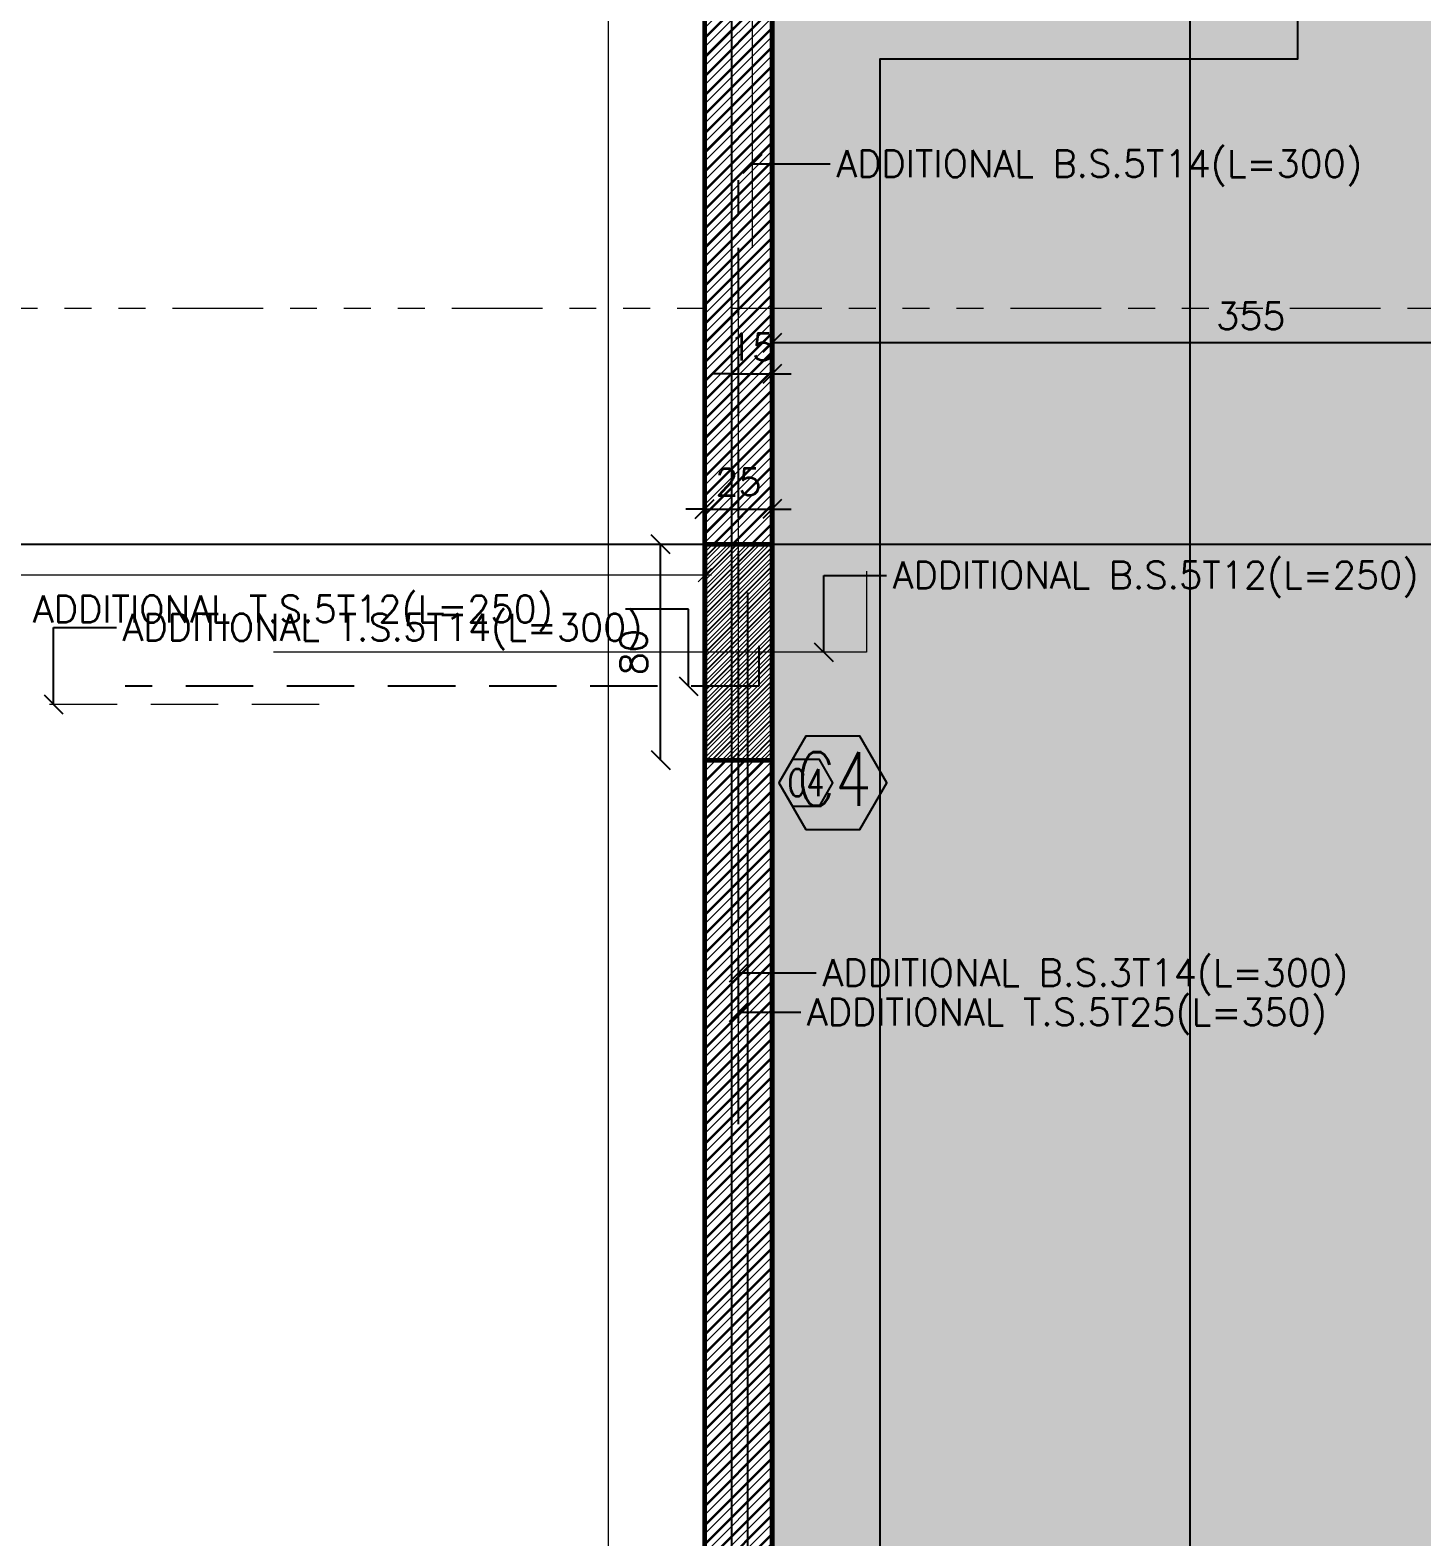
# Model space of a CAD drawing. Header units: inches. Extents: x -48 to 777, y -156 to 510.
# Drawn here: x 602.82 to 607.99, y 137.18 to 142.76 of the extents above; entities that cross this region are included whole.
import ezdxf
from ezdxf.enums import TextEntityAlignment as Align

# ---------------------------------------------------------------- set-up
doc = ezdxf.new("R2010")
doc.units = ezdxf.units.IN
doc.header["$MEASUREMENT"] = 0
doc.set_wipeout_variables(frame=1)
for name, pattern in [('ACAD_ISO06W100', [36, 24, -3, 0, -3, 0, -3, 0, -3]), ('ACAD_ISO10W100', [18, 12, -3, 0, -3]), ('HIDDEN', [0.375, 0.25, -0.125])]:
    doc.linetypes.add(name, pattern=pattern)
doc.layers.get('Defpoints').update_dxf_attribs({"lineweight": 5})
for name, color, linetype, lineweight in [('A-AXIS', 253, 'ACAD_ISO10W100', 5), ('A-AXIS ST', 251, 'ACAD_ISO10W100', 5), ('A-DIM', 9, 'Continuous', 5), ('A-HIDDEN', 254, 'HIDDEN', 5), ('A-LEVELS', 139, 'Continuous', 20), ('A-LIMIT LOT', 235, 'ACAD_ISO10W100', 20), ('A-PILLARS', 1, 'Continuous', 60), ('A-TEXT', 50, 'Continuous', 15), ('H-PILLARS', 61, 'Continuous', 5), ('str-col-dimension', 6, 'Continuous', 50), ('str-raft-bottom', 1, 'Continuous', 5), ('str-raft-top', 1, 'Continuous', 5)]:
    doc.layers.add(name, color=color, linetype=linetype, lineweight=lineweight)
doc.layers.add('HH-DARK GREY', color=7, linetype='Continuous', lineweight=5, true_color=0x404040)
for name, color, linetype in [('pts pc', 7, 'Continuous'), ('Str-Axes', 8, 'Continuous'), ('str-basement2', 5, 'Continuous'), ('str-col-hatch', 8, 'Continuous'), ('str-COL-TAG-100', 1, 'Continuous'), ('str-COL-TAG-50', 7, 'Continuous'), ('str-columns', 3, 'Continuous'), ('str-raft', 5, 'Continuous'), ('str-slab-bottom-reinf.', 1, 'Continuous'), ('str-slab-top', 1, 'Continuous'), ('str-sunken-slabs', 5, 'Continuous'), ('str-walls', 5, 'Continuous')]:
    doc.layers.add(name, color=color, linetype=linetype)
doc.styles.add('2mm', font='simplex.shx', dxfattribs={"height": 0.5})
doc.styles.add('ROMAN', font='ROMANS.SHX')
doc.styles.add('ROMAND', font='verdana.ttf')
doc.styles.add('ROMANS', font='romans__.ttf', dxfattribs={"height": 0.14})
doc.dimstyles.new('M-1.50', dxfattribs={"dimtxt": 0.1, "dimasz": 0.05, "dimexe": 0.025, "dimexo": 0.025, "dimgap": 0.05, "dimtad": 1, "dimlfac": 100, "dimrnd": 0.5, "dimzin": 9, "dimdsep": 46, "dimtxsty": 'ROMAND', "dimblk": 'OBLIQUE', "dimcen": 1, "dimdle": 0.025, "dimclrd": 256, "dimclre": 256, "dimclrt": 2, "dimadec": 0, "dimazin": 0, "dimtfac": 0.666667, "dimtmove": 2, "dimatfit": 3, "dimfxl": 0.04, "dimtolj": 1, "dimtzin": 5, "dimlwd": -1, "dimlwe": -1, "dimarcsym": 0})
doc.dimstyles.new('structure', dxfattribs={"dimtxt": 0.1, "dimasz": 0.07, "dimexe": 0.18, "dimexo": 1, "dimgap": 0.05, "dimtad": 1, "dimdec": 1, "dimlfac": 100, "dimrnd": 0.5, "dimdsep": 46, "dimtxsty": 'ROMAN', "dimblk1": 'OBLIQUE', "dimblk2": 'OBLIQUE', "dimsah": 1, "dimcen": 0.009, "dimse1": 1, "dimse2": 1, "dimclrd": 4, "dimclre": 9, "dimclrt": 1, "dimadec": 0, "dimazin": 0, "dimtfac": 0.066667, "dimtdec": 1, "dimtix": 1, "dimtmove": 2, "dimatfit": 3, "dimldrblk": 'OBLIQUE', "dimfxl": 0.18, "dimtolj": 1, "dimarcsym": 0})
pattern_1 = [(45, (4e-09, -99), (-0.035355339, 0.035355339), [])]

# ---------------------------------------------------------------- blocks, each defined once
blk = doc.blocks.new('LOT 688  TOPOGRAPHIC PLAN')
at = {"layer": 'A-LEVELS', "color": 209, "linetype": 'Continuous'}
blk.add_lwpolyline([(-315978.00356, -27919.94197), (-315977.85152, -27919.7215), (-315977.72437, -27919.39578), (-315977.6076, -27919.00654), (-315977.34738, -27918.20383), (-315977.18257, -27917.85413), (-315976.99399, -27917.54637), (-315976.7839, -27917.27916), (-315976.55457, -27917.05109), (-315976.30825, -27916.86078), (-315976.0472, -27916.70681), (-315975.48998, -27916.50232), (-315974.90097, -27916.42644), (-315974.29678, -27916.46462), (-315973.68554, -27916.58356), (-315973.07251, -27916.74337), (-315972.46289, -27916.9042), (-315971.86191, -27917.02617), (-315971.27481, -27917.0694)], dxfattribs=at)
at = {"layer": 'pts pc', "linetype": 'Continuous'}
for points in [[(-315973.94379, -27917.85743), (-315974.65457, -27918.56063)], [(-315973.94758, -27918.56442), (-315974.65078, -27917.85364)]]:
    blk.add_lwpolyline(points, dxfattribs=at)
at = {"layer": 'pts pc', "color": 1, "char_height": 0.5, "width": 2.9761905, "attachment_point": 1, "rotation": 359.69285, "style": '2mm'}
for s, insert in [('\\Fsimplex.shx;\\W1.0000000000;\\T1.0000000000;\\o\\l94.661', (-315973.79784, -27917.96171)), ('\\Fsimplex.shx;\\W1.0000000000;\\T1.0000000000;\\o\\l95.165', (-315978.42215, -27918.19392))]:
    blk.add_mtext(s, dxfattribs=dict(at, insert=insert))
at = {"linetype": 'Continuous'}
blk.add_wipeout([(-315996.80172, -27893.57917), (-315969.32038, -27896.23659), (-315969.32038, -27930.53073), (-315964.08799, -27936.87852), (-315964.6636, -27941.43051), (-315970.22923, -27937.16678), (-315985.1164, -27950.2257)], dxfattribs=at).dxf.layer = 'A-LIMIT LOT'
at = {"layer": 'A-HIDDEN', "linetype": 'ACAD_ISO10W100', "ltscale": 0.05}
blk.add_lwpolyline([(-315992.30527, -27900.52725), (-315983.21966, -27944.57125), (-315970.69258, -27933.58259), (-315972.32038, -27931.60779), (-315972.32038, -27902.3323)], close=True, dxfattribs=at)
blk = doc.blocks.new('_Oblique')
at = {"color": 0, "linetype": 'ByBlock', "lineweight": -2}
blk.add_line((-0.5, -0.5), (0.5, 0.5), dxfattribs=at)
blk = doc.blocks.new('*D1124')
at = {"layer": 'A-DIM', "transparency": 16777216}
for p, q in [((605.3018, 143.8569), (604.9435, 143.8569)), ((604.9685, 143.8819), (604.9685, 129.8319)), ((605.3018, 129.8569), (604.9435, 129.8569))]:
    blk.add_line(p, q, dxfattribs=at)
at = {"layer": 'Defpoints', "color": 0, "transparency": 16777216}
for p in [(605.3268, 143.8569), (604.9685, 129.8569), (605.3268, 129.8569)]:
    blk.add_point(p, dxfattribs=at)
at = {"layer": 'A-DIM', "transparency": 16777216, "xscale": 0.05, "yscale": 0.05, "zscale": 0.05}
for p, rotation in [((604.9685, 143.8569), 90), ((604.9685, 129.8569), 270)]:
    blk.add_blockref('_Oblique', p, dxfattribs=dict(at, rotation=rotation))
at = {"layer": 'A-DIM', "color": 2, "transparency": 16777216, "insert": (604.8665, 136.8569), "char_height": 0.1, "attachment_point": 5, "rotation": 90, "style": 'ROMAND'}
blk.add_mtext('\\A1;1400', dxfattribs=at)
blk = doc.blocks.new('*D1151')
at = {"layer": 'A-DIM', "transparency": 16777216}
for p, q in [((593.0268, 140.6295), (593.0268, 140.7675)), ((605.3268, 140.6295), (605.3268, 140.7675)), ((605.3518, 140.7425), (593.0018, 140.7425))]:
    blk.add_line(p, q, dxfattribs=at)
at = {"layer": 'Defpoints', "color": 0, "transparency": 16777216}
for p in [(593.0268, 140.7425), (593.0268, 140.6045), (605.3268, 140.6045)]:
    blk.add_point(p, dxfattribs=at)
at = {"layer": 'A-DIM', "transparency": 16777216, "xscale": 0.05, "yscale": 0.05, "zscale": 0.05, "rotation": 180}
blk.add_blockref('_Oblique', (593.0268, 140.7425), dxfattribs=at)
at = {"layer": 'A-DIM', "transparency": 16777216, "xscale": 0.05, "yscale": 0.05, "zscale": 0.05}
blk.add_blockref('_Oblique', (605.3268, 140.7425), dxfattribs=at)
at = {"layer": 'A-DIM', "color": 2, "transparency": 16777216, "insert": (599.1768, 140.8446), "char_height": 0.1, "attachment_point": 5, "style": 'ROMAND'}
blk.add_mtext('\\A1;1230', dxfattribs=at)
blk = doc.blocks.new('AXIS')
at = {"layer": 'A-AXIS ST', "ltscale": 0.1}
for p, q in [((649.91853, 296.91777), (649.91853, 336.01919)), ((651.61853, 296.91777), (651.61853, 336.01919)), ((657.61853, 316.06777), (627.81853, 316.06777))]:
    blk.add_line(p, q, dxfattribs=at)
blk = doc.blocks.new('tags')
at = {"layer": 'str-COL-TAG-100', "color": 2}
blk.add_lwpolyline([(0.125, -0.2616), (0.325, -0.2616), (0.425, -0.0884), (0.325, 0.0848), (0.125, 0.0848), (0.025, -0.0884)], close=True, dxfattribs=at)
at = {"layer": 'str-COL-TAG-50', "color": 2}
blk.add_lwpolyline([(0.075, -0.175), (0.175, -0.175), (0.225, -0.0884), (0.175, -0.0018), (0.075, -0.0018), (0.025, -0.0884)], close=True, dxfattribs=at)
at = {"layer": 'str-COL-TAG-100', "color": 1, "style": 'ROMANS', "width": 0.699426}
blk.add_attdef('NUMBER', text='', height=0.2, dxfattribs=at).set_placement((0.0918, -0.1741), (0.3679, -0.1741), align=Align.FIT)
at = {"layer": 'str-COL-TAG-50', "color": 1, "style": 'ROMANS', "width": 0.697102}
blk.add_attdef('NUMBER', text='', height=0.1, dxfattribs=at).set_placement((0.0562, -0.1375), (0.1938, -0.1375), align=Align.FIT)
blk = doc.blocks.new('*D1894')
at = {"layer": 'Defpoints', "color": 0, "transparency": 16777216}
for p in [(605.1631, 140.8569), (605.3268, 140.8569), (605.3268, 140.0569)]:
    blk.add_point(p, dxfattribs=at)
at = {"layer": 'str-col-dimension', "color": 4, "lineweight": -2, "transparency": 16777216}
blk.add_line((605.1631, 140.0569), (605.1631, 140.8569), dxfattribs=at)
at = {"layer": 'str-col-dimension', "color": 4, "lineweight": -2, "transparency": 16777216, "xscale": 0.07, "yscale": 0.07, "zscale": 0.07}
for p, rotation in [((605.1631, 140.8569), 90), ((605.1631, 140.0569), 270)]:
    blk.add_blockref('_Oblique', p, dxfattribs=dict(at, rotation=rotation))
at = {"layer": 'str-col-dimension', "color": 1, "transparency": 16777216, "insert": (605.0631, 140.4569), "char_height": 0.1, "attachment_point": 5, "rotation": 90, "style": 'ROMAN'}
blk.add_mtext('\\A1;80', dxfattribs=at)
blk = doc.blocks.new('*D1895')
at = {"layer": 'Defpoints', "color": 0, "transparency": 16777216}
for p in [(605.5768, 140.9877), (605.3268, 140.8569), (605.5768, 140.8569)]:
    blk.add_point(p, dxfattribs=at)
at = {"layer": 'str-col-dimension', "color": 4, "lineweight": -2, "transparency": 16777216}
for p, q in [((605.3268, 140.9877), (605.2568, 140.9877)), ((605.3268, 140.9877), (605.5768, 140.9877)), ((605.5768, 140.9877), (605.6468, 140.9877))]:
    blk.add_line(p, q, dxfattribs=at)
at = {"layer": 'str-col-dimension', "color": 4, "lineweight": -2, "transparency": 16777216, "xscale": 0.07, "yscale": 0.07, "zscale": 0.07}
blk.add_blockref('_Oblique', (605.3268, 140.9877), dxfattribs=at)
at = {"layer": 'str-col-dimension', "color": 4, "lineweight": -2, "transparency": 16777216, "xscale": 0.07, "yscale": 0.07, "zscale": 0.07, "rotation": 180}
blk.add_blockref('_Oblique', (605.5768, 140.9877), dxfattribs=at)
at = {"layer": 'str-col-dimension', "color": 1, "transparency": 16777216, "insert": (605.4518, 141.0877), "char_height": 0.1, "attachment_point": 5, "style": 'ROMAN'}
blk.add_mtext('\\A1;25', dxfattribs=at)
blk = doc.blocks.new('*D1927')
at = {"layer": 'Defpoints', "color": 0, "transparency": 16777216}
for p in [(605.5768, 141.4887), (605.4268, 141.3579), (605.5768, 141.3579)]:
    blk.add_point(p, dxfattribs=at)
at = {"layer": 'str-col-dimension', "color": 4, "lineweight": -2, "transparency": 16777216}
for p, q in [((605.4268, 141.4887), (605.3568, 141.4887)), ((605.4268, 141.4887), (605.5768, 141.4887)), ((605.5768, 141.4887), (605.6468, 141.4887))]:
    blk.add_line(p, q, dxfattribs=at)
at = {"layer": 'str-col-dimension', "color": 4, "lineweight": -2, "transparency": 16777216, "xscale": 0.07, "yscale": 0.07, "zscale": 0.07}
blk.add_blockref('_Oblique', (605.4268, 141.4887), dxfattribs=at)
at = {"layer": 'str-col-dimension', "color": 4, "lineweight": -2, "transparency": 16777216, "xscale": 0.07, "yscale": 0.07, "zscale": 0.07, "rotation": 180}
blk.add_blockref('_Oblique', (605.5768, 141.4887), dxfattribs=at)
at = {"layer": 'str-col-dimension', "color": 1, "transparency": 16777216, "insert": (605.5018, 141.5887), "char_height": 0.1, "attachment_point": 5, "style": 'ROMAN'}
blk.add_mtext('\\A1;15', dxfattribs=at)
blk = doc.blocks.new('*D1966')
at = {"layer": 'Defpoints', "color": 0, "transparency": 16777216}
for p in [(605.5768, 141.9073), (609.1268, 141.9073), (605.5768, 141.6039)]:
    blk.add_point(p, dxfattribs=at)
at = {"layer": 'str-sunken-slabs', "color": 4, "lineweight": -2, "transparency": 16777216}
blk.add_line((609.1268, 141.6039), (605.5768, 141.6039), dxfattribs=at)
at = {"layer": 'str-sunken-slabs', "color": 4, "lineweight": -2, "transparency": 16777216, "xscale": 0.07, "yscale": 0.07, "zscale": 0.07, "rotation": 180}
blk.add_blockref('_Oblique', (605.5768, 141.6039), dxfattribs=at)
at = {"layer": 'str-sunken-slabs', "color": 4, "lineweight": -2, "transparency": 16777216, "xscale": 0.07, "yscale": 0.07, "zscale": 0.07}
blk.add_blockref('_Oblique', (609.1268, 141.6039), dxfattribs=at)
at = {"layer": 'str-sunken-slabs', "color": 1, "transparency": 16777216, "insert": (607.3518, 141.7039), "char_height": 0.1, "attachment_point": 5, "style": 'ROMAN'}
blk.add_mtext('\\A1;355', dxfattribs=at)

msp = doc.modelspace()

# ---------------------------------------------------------------- block references
at = {"layer": 'A-TEXT'}
msp.add_blockref('LOT 688  TOPOGRAPHIC PLAN', (316579.44716, 28057.10823), dxfattribs=at)

# ---------------------------------------------------------------- next in the draw order: hatches: boundary and pattern name
at = {"layer": 'H-PILLARS'}
h = msp.add_hatch(dxfattribs=at)
h.set_pattern_fill('ANSI31', color=256, scale=0.2, angle=90)
h.set_pattern_definition([(135, (-143.491753, -175.210882), (-0.0176776695, -0.0176776695), [])])
edge = h.paths.add_edge_path()
edge.add_line((600.92678, 129.60688), (600.92678, 129.15688))
edge.add_arc((604.37678, 129.15688), 3.45, 180, 270)
edge.add_line((604.37678, 125.70688), (610.77962, 125.70688))
edge.add_line((610.77962, 125.70688), (610.07678, 126.55955))
edge.add_line((610.07678, 126.55955), (610.07678, 160.87647))
edge.add_line((610.07678, 160.87647), (609.87678, 160.89581))
edge.add_line((609.87678, 160.89581), (609.87678, 126.48774))
edge.add_line((609.87678, 126.48774), (610.35557, 125.90688))
edge.add_line((610.35557, 125.90688), (604.37678, 125.90688))
edge.add_arc((604.37678, 129.15688), 3.25, 180, 270, ccw=False)
edge.add_line((601.12678, 129.15688), (601.12678, 129.60688))
edge.add_line((601.12678, 129.60688), (600.92678, 129.60688))
h = msp.add_hatch(dxfattribs=at)
h.set_pattern_fill('ANSI31', color=256, scale=0.2)
h.paths.add_polyline_path([(589.72677, 154.80868), (589.72677, 155.05861), (603.56644, 155.05831), (603.57678, 154.90847), (605.42678, 154.90827), (605.42678, 147.60861), (607.12678, 147.60861), (607.12678, 143.05688), (605.57678, 143.05688), (605.57678, 129.60688), (600.92678, 129.60688), (600.92678, 129.85688), (605.32678, 129.85688), (605.32678, 143.30688), (606.87678, 143.30688), (606.87678, 147.35845), (605.17678, 147.35845), (605.17685, 154.65849), (603.32679, 154.65851), (603.32678, 154.80842)])
at = {"layer": 'H-PILLARS', "linetype": 'Continuous'}
h = msp.add_hatch(dxfattribs=at)
h.set_pattern_fill('ANSI31', color=256, scale=0.2)
h.set_pattern_definition([(45, (47.470193, -172.60263), (-0.0176776695, 0.0176776695), [])])
h.paths.add_polyline_path([(605.32678, 140.05688), (605.57678, 140.05688), (605.57678, 140.85688), (605.32678, 140.85688)])
at = {"layer": 'HH-DARK GREY'}
h = msp.add_hatch(dxfattribs=at)
h.set_pattern_fill('EARTH', color=256, scale=2)
h.set_pattern_definition([(0, (-242.49175, -174.7109), (0.5, 0.5), [0.5, -0.5]), (0, (-242.49175, -174.5234), (0.5, 0.5), [0.5, -0.5]), (0, (-242.49175, -174.3359), (0.5, 0.5), [0.5, -0.5]), (90, (-242.42925, -174.2734), (-0.5, 0.5), [0.5, -0.5]), (90, (-242.24175, -174.2734), (-0.5, 0.5), [0.5, -0.5]), (90, (-242.05425, -174.2734), (-0.5, 0.5), [0.5, -0.5])])
edge = h.paths.add_edge_path()
edge.add_line((589.47678, 155.05845), (589.47678, 148.30845))
edge.add_line((589.47678, 148.30845), (589.97678, 148.30845))
edge.add_line((589.97678, 148.30845), (589.97678, 143.05688))
edge.add_line((589.97678, 143.05688), (592.77678, 143.05688))
edge.add_line((592.77678, 143.05688), (592.77678, 129.60688))
edge.add_line((592.77678, 129.60688), (597.22678, 129.60688))
edge.add_line((597.22678, 129.60688), (597.22678, 125.90688))
edge.add_line((597.22678, 125.90688), (590.66159, 125.90688))
edge.add_line((590.66159, 125.90688), (582.9059, 163.50387))
edge.add_line((582.9059, 163.50387), (609.87678, 160.89581))
edge.add_line((609.87678, 160.89581), (609.87678, 126.48774))
edge.add_line((609.87678, 126.48774), (610.35557, 125.90688))
edge.add_line((610.35557, 125.90688), (604.37678, 125.90688))
edge.add_arc((604.37678, 129.15688), 3.25, 180, 270, ccw=False)
edge.add_line((601.12678, 129.15688), (601.12678, 129.60688))
edge.add_line((601.12678, 129.60688), (605.57678, 129.60688))
edge.add_line((605.57678, 129.60688), (605.57678, 143.05688))
edge.add_line((605.57678, 143.05688), (607.12678, 143.05688))
edge.add_line((607.12678, 143.05688), (607.12678, 147.60861))
edge.add_line((607.12678, 147.60861), (605.42678, 147.60861))
edge.add_line((605.42678, 147.60861), (605.4268, 154.90849))
edge.add_line((605.4268, 154.90849), (603.57164, 154.90845))
edge.add_line((603.57164, 154.90845), (603.57158, 155.05832))
edge.add_line((603.57158, 155.05832), (589.47678, 155.05853))
edge.add_line((589.47678, 155.05853), (589.47678, 154.98002))
edge.add_line((589.47678, 154.98002), (589.47678, 155.05845))
at = {"layer": 'str-col-hatch'}
h = msp.add_hatch(dxfattribs=at)
h.set_pattern_fill('ANSI31', color=256, scale=0.4)
h.set_pattern_definition([(45, (-90.80302, 89.347635), (-0.035355339, 0.035355339), [])])
h.paths.add_polyline_path([(605.32678, 140.85688), (605.32678, 140.05688), (605.57678, 140.05688), (605.57678, 140.85688)])
at = {"layer": 'str-walls'}
h = msp.add_hatch(dxfattribs=at)
h.set_pattern_fill('ANSI31', color=8, scale=0.4)
h.set_pattern_definition(pattern_1)
edge = h.paths.add_edge_path()
edge.add_line((600.92678, 129.60688), (600.92678, 129.15688))
edge.add_arc((604.37678, 129.15688), 3.45, 180, 270)
edge.add_line((604.37678, 125.70688), (610.77962, 125.70688))
edge.add_line((610.77962, 125.70688), (610.07678, 126.55955))
edge.add_line((610.07678, 126.55955), (610.07678, 160.87647))
edge.add_line((610.07678, 160.87647), (609.87678, 160.89581))
edge.add_line((609.87678, 160.89581), (609.87678, 126.48774))
edge.add_line((609.87678, 126.48774), (610.35557, 125.90688))
edge.add_line((610.35557, 125.90688), (604.37678, 125.90688))
edge.add_arc((604.37678, 129.15688), 3.25, 180, 270, ccw=False)
edge.add_line((601.12678, 129.15688), (601.12678, 129.60688))
edge.add_line((601.12678, 129.60688), (600.92678, 129.60688))
h = msp.add_hatch(dxfattribs=at)
h.set_pattern_fill('ANSI31', color=8, scale=0.4)
h.set_pattern_definition(pattern_1)
h.paths.add_polyline_path([(604.77678, 129.60688), (604.77678, 129.85688), (601.72678, 129.85688), (601.72678, 129.60688)])
h.paths.add_polyline_path([(605.57678, 134.65688), (605.32678, 134.65688), (605.32678, 129.85688), (605.57678, 129.85688)])
h.paths.add_polyline_path([(605.57678, 140.05688), (605.32678, 140.05688), (605.32678, 135.45688), (605.57678, 135.45688)])
h.paths.add_polyline_path([(605.57678, 140.85688), (605.57678, 143.05688), (605.32678, 143.05688), (605.32678, 140.85688)])
h.paths.add_polyline_path([(606.87678, 143.05688), (606.87678, 143.30688), (605.57678, 143.30688), (605.57678, 143.05688)])
h.paths.add_polyline_path([(607.12678, 146.80861), (606.87678, 146.80861), (606.87678, 143.85688), (607.12678, 143.85688)])
h.paths.add_polyline_path([(605.42678, 147.60861), (605.42678, 147.35845), (606.87678, 147.35845), (606.87678, 147.60861)])
h.paths.add_polyline_path([(605.42678, 152.40855), (605.17683, 152.40855), (605.17679, 148.55845), (605.42678, 148.55845)])
h.paths.add_polyline_path([(605.42678, 154.25831), (605.17685, 154.25831), (605.17684, 153.20855), (605.42678, 153.20855)])
h.paths.add_polyline_path([(603.32678, 155.05831), (603.32678, 154.80845), (602.52678, 154.80845), (602.52678, 155.05832), (599.57678, 155.05836), (599.57678, 154.80843), (603.32678, 154.80842), (603.32679, 154.65851), (605.17679, 154.65849), (605.17679, 154.9083), (603.57678, 154.90847), (603.56644, 155.05831)])

# ---------------------------------------------------------------- next in the draw order: linework, layer by layer
at = {"layer": 'A-AXIS', "linetype": 'ACAD_ISO06W100', "ltscale": 0.014}
msp.add_line((586.77664, 141.73298), (610.66993, 141.73298), dxfattribs=at)
at = {"layer": 'A-PILLARS'}
msp.add_lwpolyline([(609.87678, 160.89581), (609.87678, 126.48774), (610.35557, 125.90688), (604.37678, 125.90688, -0.4142136), (601.12678, 129.15688), (601.12678, 129.60688), (605.57678, 129.60688), (605.57678, 143.05688), (607.12678, 143.05688), (607.12678, 147.60861), (605.42678, 147.60861), (605.4268, 154.90849), (603.57164, 154.90845), (603.57158, 155.05832), (589.47678, 155.05853), (589.47678, 154.98002), (589.47678, 155.05845)], format="xyb", dxfattribs=at)
for points in [[(589.72677, 154.80868), (589.72677, 155.05861), (603.56644, 155.05831), (603.57678, 154.90847), (605.42678, 154.90827), (605.42678, 147.60861), (607.12678, 147.60861), (607.12678, 143.05688), (605.57678, 143.05688), (605.57678, 129.60688), (600.92678, 129.60688), (600.92678, 129.85688), (605.32678, 129.85688), (605.32678, 143.30688), (606.87678, 143.30688), (606.87678, 147.35845), (605.17678, 147.35845), (605.17685, 154.65849), (603.32679, 154.65851), (603.32678, 154.80842)], [(605.32678, 140.05688), (605.57678, 140.05688), (605.57678, 140.85688), (605.32678, 140.85688)]]:
    msp.add_lwpolyline(points, close=True, dxfattribs=at)
at = {"layer": 'HH-DARK GREY'}
msp.add_lwpolyline([(605.57678, 143.05688), (607.12678, 143.05688), (607.12678, 147.60861), (605.42678, 147.60861), (605.4268, 154.80845), (605.4268, 154.80845), (605.4268, 155.05845), (589.47678, 155.05845), (589.47678, 148.30845), (589.97678, 148.30845), (589.97678, 143.05688), (592.77678, 143.05688), (592.77678, 129.60688), (597.22678, 129.60688), (597.47678, 129.60688), (597.47678, 126.95688), (601.65465, 126.95688, -0.1715835), (600.87678, 129.15688), (600.87678, 129.60688), (601.12678, 129.60688), (605.57678, 129.60688)], format="xyb", close=True, dxfattribs=at)
at = {"layer": 'Str-Axes', "ltscale": 0.1}
for p, q in [((605.42678, 122.25688), (605.42678, 161.35831)), ((607.12678, 122.25688), (607.12678, 161.35831)), ((611.62657, 140.85688), (583.32678, 140.85688))]:
    msp.add_line(p, q, dxfattribs=at)
at = {"layer": 'str-basement2'}
msp.add_lwpolyline([(589.47678, 155.05833), (589.47678, 148.30845), (589.97678, 148.30845), (589.97678, 143.05688), (592.77678, 143.05688), (592.77678, 129.60688), (605.57678, 129.60688), (605.57678, 143.05688), (607.12678, 143.05688), (607.12678, 147.60861), (605.42678, 147.60862), (605.4268, 154.65849), (606.67686, 154.65849), (606.6768, 155.05816)], close=True, dxfattribs=at)
at = {"layer": 'str-columns'}
msp.add_lwpolyline([(605.32678, 140.05688), (605.57678, 140.05688), (605.57678, 140.85688), (605.32678, 140.85688)], close=True, dxfattribs=at)
at = {"layer": 'str-raft'}
msp.add_lwpolyline([(589.07678, 155.45833), (589.07678, 147.90845), (589.57678, 147.90845), (589.57678, 142.65688), (592.37678, 142.65688), (592.37678, 129.20688), (605.97678, 129.20688), (605.97678, 142.65688), (607.52678, 142.65688), (607.52678, 148.00861), (605.82678, 148.00862), (605.8268, 154.25849), (607.07687, 154.25849), (607.07679, 155.45815)], close=True, dxfattribs=at)
at = {"layer": 'str-raft-bottom'}
for p, q in [((605.50331, 141.95688), (605.50331, 144.95688)), ((605.45178, 138.95688), (605.45178, 141.95688))]:
    msp.add_line(p, q, dxfattribs=at)
msp.add_lwpolyline([(605.92678, 140.75688), (605.92678, 140.45688), (603.72678, 140.45688)], dxfattribs=at)
at = {"layer": 'str-raft-top', "linetype": 'HIDDEN'}
msp.add_line((601.02219, 140.2638), (604.02219, 140.2638), dxfattribs=at)
at = {"layer": 'str-slab-bottom-reinf.'}
msp.add_line((605.48598, 134.67889), (605.48598, 140.67889), dxfattribs=at)
at = {"layer": 'str-slab-top', "linetype": 'HIDDEN'}
msp.add_line((605.45178, 138.70688), (605.45178, 142.20688), dxfattribs=at)
msp.add_lwpolyline([(605.52678, 140.48095), (605.52678, 140.33095), (603.17678, 140.33095)], dxfattribs=at)
at = {"layer": 'str-walls'}
msp.add_lwpolyline([(599.57678, 154.80843), (599.57678, 155.05836), (603.57678, 155.05836), (603.57678, 154.90847), (605.42678, 154.90827), (605.42678, 147.60861), (607.12678, 147.60861), (607.12678, 143.05688), (605.57678, 143.05688), (605.57678, 129.60688), (601.72678, 129.60688), (601.72678, 129.85688), (605.32678, 129.85688), (605.32678, 143.30688), (606.87678, 143.30688), (606.87678, 147.35845), (605.17678, 147.35845), (605.17685, 154.65849), (603.32679, 154.65851), (603.32678, 154.80842)], close=True, dxfattribs=at)

# ---------------------------------------------------------------- next in the draw order: block references
at = {"layer": 'A-DIM'}
msp.add_blockref('AXIS', (-44.49175, -175.21088), dxfattribs=at)
at = {"layer": 'str-columns'}
ref = msp.add_blockref('tags', (605.57678, 140.06073), dxfattribs=at)
ref.add_attrib('NUMBER', 'C4', dxfattribs={"layer": 'str-COL-TAG-50', "color": 1, "height": 0.1, "style": 'ROMANS', "width": 0.63631}).set_placement((605.63297, 139.92323), (605.77056, 139.92323), align=Align.FIT)
ref.add_attrib('NUMBER', 'C4', dxfattribs={"layer": 'str-COL-TAG-100', "color": 1, "height": 0.2, "style": 'ROMANS', "width": 0.638431}).set_placement((605.66862, 139.88667), (605.94471, 139.88667), align=Align.FIT)

# ---------------------------------------------------------------- next in the draw order: texts
at = {"layer": 'str-raft-bottom', "style": 'ROMAN'}
for s, p in [('ADDITIONAL B.S.5T14(L=300)', (605.81454, 142.21862)), ('ADDITIONAL B.S.5T12(L=250)', (606.02332, 140.69268)), ('ADDITIONAL B.S.3T14(L=300)', (605.76301, 139.21862))]:
    msp.add_text(s, height=0.1, dxfattribs=at).set_placement(p)
at = {"layer": 'str-raft-top', "style": 'ROMAN'}
msp.add_text('ADDITIONAL T.S.5T14(L=300)', height=0.1, dxfattribs=at).set_placement((603.16702, 140.49959))
at = {"layer": 'str-slab-top', "style": 'ROMAN'}
for s, p in [('ADDITIONAL T.S.5T12(L=250)', (602.83472, 140.56675)), ('ADDITIONAL T.S.5T25(L=350)', (605.70516, 139.07247))]:
    msp.add_text(s, height=0.1, dxfattribs=at).set_placement(p)

# ---------------------------------------------------------------- next in the draw order: dimensions: what is measured, and where the dimension line sits
at = {"layer": 'A-DIM'}
dim = msp.add_linear_dim(base=(604.96852, 129.85688), p1=(605.32678, 143.85688), p2=(605.32678, 129.85688), angle=90, dimstyle='M-1.50', dxfattribs=at)
dim.commit()
dim.dimension.update_dxf_attribs({"geometry": '*D1124', "text_midpoint": (604.86647, 136.85688)})
dim = msp.add_linear_dim(base=(593.02678, 140.7425), p1=(605.32678, 140.60446), p2=(593.02678, 140.60446), dimstyle='M-1.50', dxfattribs=at)
dim.commit()
dim.dimension.update_dxf_attribs({"geometry": '*D1151', "text_midpoint": (599.17678, 140.84458)})
at = {"layer": 'str-col-dimension'}
for p1, p2, distance, picture, middle in [((605.42678, 141.35788), (605.57678, 141.35788), 0.13078, '*D1927', (605.50178, 141.58865)), ((605.32678, 140.85688), (605.57678, 140.85688), 0.13078, '*D1895', (605.45178, 141.08766)), ((605.32678, 140.05688), (605.32678, 140.85688), 0.16372, '*D1894', (605.06305, 140.45688))]:
    dim = msp.add_aligned_dim(p1=p1, p2=p2, distance=distance, dimstyle='structure', dxfattribs=at)
    dim.commit()
    dim.dimension.update_dxf_attribs({"geometry": picture, "text_midpoint": middle})
at = {"layer": 'str-sunken-slabs'}
dim = msp.add_aligned_dim(p1=(609.12678, 141.9073), p2=(605.57678, 141.9073), distance=0.30345, dimstyle='structure', override={"dimfxl": 0.04}, dxfattribs=at)
dim.commit()
dim.dimension.update_dxf_attribs({"geometry": '*D1966', "text_midpoint": (607.35178, 141.70385)})

# ---------------------------------------------------------------- next in the draw order: leaders
at = {"layer": 'str-raft-bottom'}
for points, override in [([(605.50331, 142.26774), (605.79208, 142.26774)], {"dimgap": 0.05, "dimtad": 0}), ([(605.76794, 140.45688), (605.76794, 140.74181), (606.00086, 140.74181)], {"dimgap": 0.05, "dimtad": 0, "dimfxl": 0.04, "dimfxlon": 1}), ([(605.45178, 139.26774), (605.74055, 139.26774)], {"dimgap": 0.05, "dimtad": 0})]:
    msp.add_leader(points, dimstyle='structure', override=override, dxfattribs=at)
at = {"layer": 'str-raft-top'}
msp.add_leader([(602.91164, 140.2638), (602.91164, 140.54872), (603.14456, 140.54872)], dimstyle='structure', override={"dimgap": 0.05, "dimtad": 0, "dimfxl": 0.04, "dimfxlon": 1}, dxfattribs=at)
at = {"layer": 'str-slab-top'}
for points, override in [([(605.26629, 140.33095), (605.26629, 140.61587), (605.03336, 140.61587)], {"dimgap": 0.05, "dimtad": 0, "dimfxl": 0.04, "dimfxlon": 1}), ([(605.45178, 139.1216), (605.68271, 139.1216)], {"dimgap": 0.05, "dimtad": 0})]:
    msp.add_leader(points, dimstyle='structure', override=override, dxfattribs=at)

doc.saveas('drawing.dxf')
